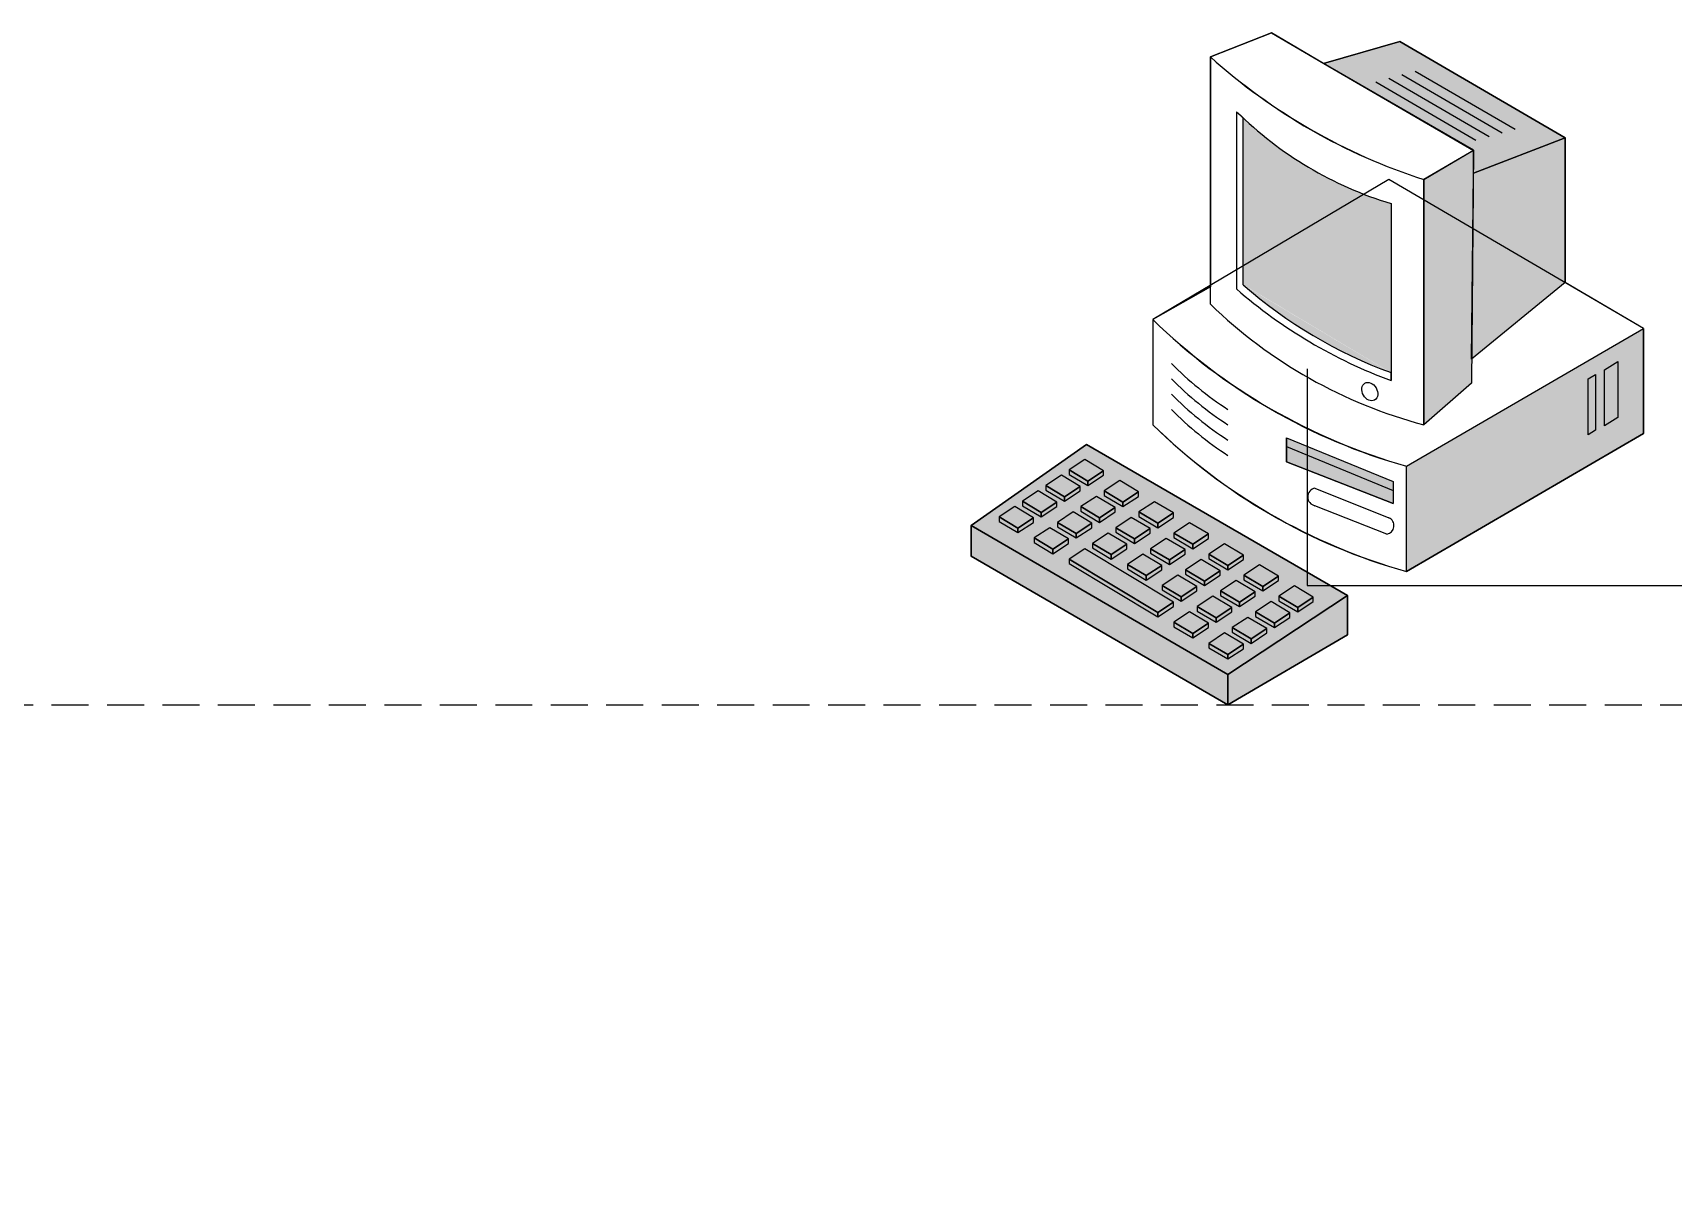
# Model space of a CAD drawing. Extents: x 1 to 296, y 20 to 201.
# Drawn here: x 181.53 to 198, y 60.28 to 71.75 of the extents above; entities that cross this region are included whole.
import ezdxf

# ---------------------------------------------------------------- set-up
doc = ezdxf.new("R2010")
doc.units = 0
doc.header["$LTSCALE"] = 2.97
doc.header["$MEASUREMENT"] = 0
doc.linetypes.add('HIDDEN2', pattern=[0.1875, 0.125, -0.0625])
doc.layers.get('0').update_dxf_attribs({"linetype": 'CONTINUOUS'})
doc.layers.add('CONNECTOR', color=7, linetype='CONTINUOUS')

msp = doc.modelspace()

# ---------------------------------------------------------------- hatches: boundary and pattern name
for color, points in [(7, [(195.992, 70.339), (195.994, 70.57), (194.489, 71.442), (195.253, 71.662), (196.914, 70.695)]), (7, [(195.992, 70.339), (196.914, 70.695), (196.914, 69.243), (195.974, 68.474)]), (7, [(195.494, 67.814), (195.494, 70.277), (195.994, 70.57), (195.974, 68.232)]), (7, [(195.319, 67.398), (197.7, 68.782), (197.7, 67.726), (195.319, 66.341)]), (7, [(190.95, 66.803), (192.108, 67.616), (194.729, 66.099), (193.528, 65.305)]), (253, [(194.117, 67.682), (195.188, 67.243), (195.188, 67.023), (194.117, 67.441)]), (7, [(190.95, 66.803), (193.528, 65.305), (193.528, 65), (190.95, 66.495)]), (7, [(193.528, 65), (193.528, 65.305), (194.729, 66.099), (194.729, 65.704)])]:
    msp.add_hatch(color=color).paths.add_polyline_path(points)
h = msp.add_hatch(color=7)
edge = h.paths.add_edge_path()
edge.add_line((193.681, 69.219), (193.681, 70.893))
edge.add_line((193.681, 70.893), (193.615, 70.958))
edge.add_ellipse((196.255, 73.669), major_axis=(0.032, -3.796), ratio=0.993528, start_angle=315.0949, end_angle=342.7363)
edge.add_line((195.166, 70.035), (195.166, 68.258))
edge.add_line((195.166, 68.258), (195.166, 68.337))
edge.add_ellipse((196.804, 72.841), major_axis=(-0.122, -4.794), ratio=0.993528, start_angle=320.5053, end_angle=341.3574, ccw=False)
h = msp.add_hatch(color=251)
h.paths.add_polyline_path([(197.307, 68.364), (197.443, 68.45), (197.443, 67.888), (197.307, 67.802)])
h.paths.add_polyline_path([(197.144, 68.276), (197.219, 68.32), (197.219, 67.758), (197.144, 67.714)])
h = msp.add_hatch(color=252)
h.paths.add_polyline_path([(191.933, 67.316), (192.122, 67.203), (192.122, 67.248), (191.933, 67.361)])
h.paths.add_polyline_path([(192.284, 67.104), (192.473, 66.992), (192.473, 67.037), (192.284, 67.149)])
h.paths.add_polyline_path([(192.635, 66.893), (192.824, 66.78), (192.824, 66.825), (192.635, 66.938)])
h.paths.add_polyline_path([(192.986, 66.681), (193.175, 66.569), (193.175, 66.614), (192.986, 66.726)])
h.paths.add_polyline_path([(193.337, 66.47), (193.526, 66.357), (193.526, 66.402), (193.337, 66.515)])
h.paths.add_polyline_path([(193.688, 66.258), (193.877, 66.146), (193.877, 66.191), (193.688, 66.303)])
h.paths.add_polyline_path([(192.122, 67.248), (192.122, 67.203), (192.279, 67.307), (192.279, 67.352)])
h.paths.add_polyline_path([(192.473, 67.037), (192.473, 66.992), (192.63, 67.095), (192.63, 67.14)])
h.paths.add_polyline_path([(192.824, 66.825), (192.824, 66.78), (192.981, 66.884), (192.981, 66.929)])
h.paths.add_polyline_path([(193.175, 66.614), (193.175, 66.569), (193.332, 66.672), (193.332, 66.717)])
h.paths.add_polyline_path([(193.526, 66.402), (193.526, 66.357), (193.683, 66.461), (193.683, 66.506)])
h.paths.add_polyline_path([(193.877, 66.191), (193.877, 66.146), (194.034, 66.249), (194.034, 66.294)])
h.paths.add_polyline_path([(194.039, 66.047), (194.228, 65.934), (194.228, 65.979), (194.039, 66.092)])
h.paths.add_polyline_path([(194.228, 65.979), (194.228, 65.934), (194.385, 66.038), (194.385, 66.083)])
h.paths.add_polyline_path([(191.699, 67.158), (191.888, 67.046), (191.888, 67.091), (191.699, 67.203)])
h.paths.add_polyline_path([(192.05, 66.947), (192.239, 66.834), (192.239, 66.879), (192.05, 66.992)])
h.paths.add_polyline_path([(192.401, 66.735), (192.59, 66.623), (192.59, 66.668), (192.401, 66.78)])
h.paths.add_polyline_path([(192.752, 66.524), (192.941, 66.411), (192.941, 66.456), (192.752, 66.569)])
h.paths.add_polyline_path([(193.103, 66.312), (193.292, 66.2), (193.292, 66.245), (193.103, 66.357)])
h.paths.add_polyline_path([(193.454, 66.101), (193.643, 65.988), (193.643, 66.033), (193.454, 66.146)])
h.paths.add_polyline_path([(191.888, 67.091), (191.888, 67.046), (192.045, 67.149), (192.045, 67.194)])
h.paths.add_polyline_path([(192.239, 66.879), (192.239, 66.834), (192.396, 66.938), (192.396, 66.983)])
h.paths.add_polyline_path([(192.59, 66.668), (192.59, 66.623), (192.747, 66.726), (192.747, 66.771)])
h.paths.add_polyline_path([(192.941, 66.456), (192.941, 66.411), (193.098, 66.515), (193.098, 66.56)])
h.paths.add_polyline_path([(193.292, 66.245), (193.292, 66.2), (193.449, 66.303), (193.449, 66.348)])
h.paths.add_polyline_path([(193.643, 66.033), (193.643, 65.988), (193.8, 66.092), (193.8, 66.137)])
h.paths.add_polyline_path([(193.805, 65.889), (193.994, 65.777), (193.994, 65.822), (193.805, 65.934)])
h.paths.add_polyline_path([(193.994, 65.822), (193.994, 65.777), (194.151, 65.88), (194.151, 65.925)])
h.paths.add_polyline_path([(191.465, 67.001), (191.654, 66.888), (191.654, 66.933), (191.465, 67.046)])
h.paths.add_polyline_path([(191.816, 66.789), (192.005, 66.677), (192.005, 66.722), (191.816, 66.834)])
h.paths.add_polyline_path([(192.167, 66.578), (192.356, 66.465), (192.356, 66.51), (192.167, 66.623)])
h.paths.add_polyline_path([(192.518, 66.366), (192.707, 66.254), (192.707, 66.299), (192.518, 66.411)])
h.paths.add_polyline_path([(192.869, 66.155), (193.058, 66.042), (193.058, 66.087), (192.869, 66.2)])
h.paths.add_polyline_path([(193.22, 65.943), (193.409, 65.831), (193.409, 65.876), (193.22, 65.988)])
h.paths.add_polyline_path([(191.654, 66.933), (191.654, 66.888), (191.811, 66.992), (191.811, 67.037)])
h.paths.add_polyline_path([(192.005, 66.722), (192.005, 66.677), (192.162, 66.78), (192.162, 66.825)])
h.paths.add_polyline_path([(192.356, 66.51), (192.356, 66.465), (192.513, 66.569), (192.513, 66.614)])
h.paths.add_polyline_path([(192.707, 66.299), (192.707, 66.254), (192.864, 66.357), (192.864, 66.402)])
h.paths.add_polyline_path([(193.058, 66.087), (193.058, 66.042), (193.215, 66.146), (193.215, 66.191)])
h.paths.add_polyline_path([(193.409, 65.876), (193.409, 65.831), (193.566, 65.934), (193.566, 65.979)])
h.paths.add_polyline_path([(193.571, 65.732), (193.76, 65.619), (193.76, 65.664), (193.571, 65.777)])
h.paths.add_polyline_path([(193.76, 65.664), (193.76, 65.619), (193.917, 65.723), (193.917, 65.768)])
h.paths.add_polyline_path([(191.231, 66.843), (191.42, 66.731), (191.42, 66.776), (191.231, 66.888)])
h.paths.add_polyline_path([(191.582, 66.632), (191.771, 66.519), (191.771, 66.564), (191.582, 66.677)])
h.paths.add_polyline_path([(191.933, 66.42), (192.824, 65.885), (192.824, 65.93), (191.933, 66.465)])
h.paths.add_polyline_path([(192.986, 65.786), (193.175, 65.673), (193.175, 65.718), (192.986, 65.831)])
h.paths.add_polyline_path([(191.42, 66.776), (191.42, 66.731), (191.577, 66.834), (191.577, 66.879)])
h.paths.add_polyline_path([(191.771, 66.564), (191.771, 66.519), (191.928, 66.623), (191.928, 66.668)])
h.paths.add_polyline_path([(192.824, 65.93), (192.824, 65.885), (192.981, 65.988), (192.981, 66.033)])
h.paths.add_polyline_path([(193.175, 65.718), (193.175, 65.673), (193.332, 65.777), (193.332, 65.822)])
h.paths.add_polyline_path([(193.337, 65.574), (193.526, 65.462), (193.526, 65.507), (193.337, 65.619)])
h.paths.add_polyline_path([(193.526, 65.507), (193.526, 65.462), (193.683, 65.565), (193.683, 65.61)])

# ---------------------------------------------------------------- linework, layer by layer
at = {"color": 7, "linetype": 'CONTINUOUS'}
for p, q in [((193.965, 71.75), (193.353, 71.508)), ((193.353, 71.508), (193.965, 71.75)), ((193.965, 71.75), (193.353, 71.508)), ((194.489, 71.442), (193.965, 71.75)), ((193.965, 71.75), (194.49, 71.442)), ((194.489, 71.442), (193.965, 71.75)), ((195.253, 71.662), (194.489, 71.442)), ((195.253, 71.662), (194.489, 71.442)), ((196.914, 70.695), (195.253, 71.662)), ((196.914, 70.695), (195.253, 71.662)), ((193.353, 71.508), (193.353, 69.213)), ((193.353, 69.024), (193.353, 71.508)), ((193.353, 71.508), (193.353, 69.2)), ((194.49, 71.442), (195.994, 70.569)), ((195.275, 71.33), (196.28, 70.746)), ((195.406, 71.366), (196.411, 70.782)), ((195.013, 71.257), (196.018, 70.673)), ((195.144, 71.293), (196.149, 70.709)), ((193.615, 70.958), (193.615, 69.178)), ((193.681, 70.893), (193.615, 70.958)), ((193.681, 69.219), (193.681, 70.893)), ((196.914, 69.243), (196.914, 70.695)), ((196.914, 69.243), (196.914, 70.695)), ((195.994, 70.569), (195.494, 70.277)), ((195.144, 70.277), (192.774, 68.87)), ((197.7, 68.782), (195.144, 70.277)), ((195.494, 70.277), (195.494, 67.814)), ((195.166, 70.035), (195.166, 68.258)), ((193.353, 69.213), (192.774, 68.87)), ((193.353, 69.2), (192.774, 68.87)), ((197.7, 68.782), (196.914, 69.243)), ((197.7, 68.782), (196.914, 69.243)), ((192.774, 68.87), (192.774, 67.814)), ((192.774, 68.87), (192.774, 67.814)), ((192.774, 68.87), (192.774, 67.814)), ((195.319, 67.398), (197.7, 68.782)), ((197.7, 67.726), (197.7, 68.782)), ((197.7, 67.726), (197.7, 68.782)), ((195.166, 68.258), (195.166, 68.337)), ((195.319, 66.341), (197.7, 67.726)), ((195.319, 66.341), (197.7, 67.726)), ((194.117, 67.594), (195.188, 67.155)), ((195.319, 66.341), (195.319, 67.398)), ((194.401, 67.177), (195.144, 66.88)), ((195.122, 66.715), (194.401, 67.001))]:
    msp.add_line(p, q, dxfattribs=at)
at = {"color": 7, "linetype": 'HIDDEN2'}
msp.add_line((160, 65), (280, 65), dxfattribs=at)
at = {"color": 7, "linetype": 'CONTINUOUS'}
for points in [[(195.992, 70.339), (195.994, 70.57), (194.489, 71.442), (195.253, 71.662), (196.914, 70.695)], [(195.992, 70.339), (196.914, 70.695), (196.914, 69.243), (195.974, 68.474)], [(195.494, 67.814), (195.494, 70.277), (195.994, 70.57), (195.974, 68.232)], [(195.319, 67.398), (197.7, 68.782), (197.7, 67.726), (195.319, 66.341)], [(190.95, 66.803), (190.95, 66.495), (193.528, 65), (194.729, 65.704), (194.729, 66.099), (192.108, 67.616)], [(190.95, 66.803), (192.108, 67.616), (194.729, 66.099), (193.528, 65.305)], [(190.95, 66.803), (192.108, 67.616), (194.729, 66.099), (194.729, 65.704), (193.528, 65), (190.95, 66.495)], [(194.117, 67.682), (195.188, 67.243), (195.188, 67.023), (194.117, 67.441)], [(191.933, 67.316), (192.122, 67.203), (192.122, 67.248), (191.933, 67.361)], [(191.699, 67.158), (191.888, 67.046), (191.888, 67.091), (191.699, 67.203)], [(191.888, 67.091), (191.888, 67.046), (192.045, 67.149), (192.045, 67.194)], [(192.122, 67.248), (192.122, 67.203), (192.279, 67.307), (192.279, 67.352)], [(191.465, 67.001), (191.654, 66.888), (191.654, 66.933), (191.465, 67.046)], [(191.654, 66.933), (191.654, 66.888), (191.811, 66.992), (191.811, 67.037)], [(192.284, 67.104), (192.473, 66.992), (192.473, 67.037), (192.284, 67.149)], [(192.473, 67.037), (192.473, 66.992), (192.63, 67.095), (192.63, 67.14)], [(191.231, 66.843), (191.42, 66.731), (191.42, 66.776), (191.231, 66.888)], [(191.42, 66.776), (191.42, 66.731), (191.577, 66.834), (191.577, 66.879)], [(192.05, 66.947), (192.239, 66.834), (192.239, 66.879), (192.05, 66.992)], [(192.239, 66.879), (192.239, 66.834), (192.396, 66.938), (192.396, 66.983)], [(192.635, 66.893), (192.824, 66.78), (192.824, 66.825), (192.635, 66.938)], [(192.824, 66.825), (192.824, 66.78), (192.981, 66.884), (192.981, 66.929)], [(190.95, 66.803), (193.528, 65.305), (193.528, 65), (190.95, 66.495)], [(191.816, 66.789), (192.005, 66.677), (192.005, 66.722), (191.816, 66.834)], [(192.005, 66.722), (192.005, 66.677), (192.162, 66.78), (192.162, 66.825)], [(192.401, 66.735), (192.59, 66.623), (192.59, 66.668), (192.401, 66.78)], [(192.59, 66.668), (192.59, 66.623), (192.747, 66.726), (192.747, 66.771)], [(192.986, 66.681), (193.175, 66.569), (193.175, 66.614), (192.986, 66.726)], [(193.175, 66.614), (193.175, 66.569), (193.332, 66.672), (193.332, 66.717)], [(191.582, 66.632), (191.771, 66.519), (191.771, 66.564), (191.582, 66.677)], [(191.771, 66.564), (191.771, 66.519), (191.928, 66.623), (191.928, 66.668)], [(192.167, 66.578), (192.356, 66.465), (192.356, 66.51), (192.167, 66.623)], [(192.356, 66.51), (192.356, 66.465), (192.513, 66.569), (192.513, 66.614)], [(192.752, 66.524), (192.941, 66.411), (192.941, 66.456), (192.752, 66.569)], [(192.941, 66.456), (192.941, 66.411), (193.098, 66.515), (193.098, 66.56)], [(191.933, 66.42), (192.824, 65.885), (192.824, 65.93), (191.933, 66.465)], [(192.518, 66.366), (192.707, 66.254), (192.707, 66.299), (192.518, 66.411)], [(192.707, 66.299), (192.707, 66.254), (192.864, 66.357), (192.864, 66.402)], [(193.337, 66.47), (193.526, 66.357), (193.526, 66.402), (193.337, 66.515)], [(193.526, 66.402), (193.526, 66.357), (193.683, 66.461), (193.683, 66.506)], [(193.103, 66.312), (193.292, 66.2), (193.292, 66.245), (193.103, 66.357)], [(193.292, 66.245), (193.292, 66.2), (193.449, 66.303), (193.449, 66.348)], [(193.688, 66.258), (193.877, 66.146), (193.877, 66.191), (193.688, 66.303)], [(193.877, 66.191), (193.877, 66.146), (194.034, 66.249), (194.034, 66.294)], [(192.869, 66.155), (193.058, 66.042), (193.058, 66.087), (192.869, 66.2)], [(193.058, 66.087), (193.058, 66.042), (193.215, 66.146), (193.215, 66.191)], [(193.454, 66.101), (193.643, 65.988), (193.643, 66.033), (193.454, 66.146)], [(193.528, 65), (193.528, 65.305), (194.729, 66.099), (194.729, 65.704)], [(193.643, 66.033), (193.643, 65.988), (193.8, 66.092), (193.8, 66.137)], [(194.039, 66.047), (194.228, 65.934), (194.228, 65.979), (194.039, 66.092)], [(194.228, 65.979), (194.228, 65.934), (194.385, 66.038), (194.385, 66.083)], [(192.824, 65.93), (192.824, 65.885), (192.981, 65.988), (192.981, 66.033)], [(193.22, 65.943), (193.409, 65.831), (193.409, 65.876), (193.22, 65.988)], [(193.409, 65.876), (193.409, 65.831), (193.566, 65.934), (193.566, 65.979)], [(193.805, 65.889), (193.994, 65.777), (193.994, 65.822), (193.805, 65.934)], [(193.994, 65.822), (193.994, 65.777), (194.151, 65.88), (194.151, 65.925)], [(192.986, 65.786), (193.175, 65.673), (193.175, 65.718), (192.986, 65.831)], [(193.175, 65.718), (193.175, 65.673), (193.332, 65.777), (193.332, 65.822)], [(193.571, 65.732), (193.76, 65.619), (193.76, 65.664), (193.571, 65.777)], [(193.76, 65.664), (193.76, 65.619), (193.917, 65.723), (193.917, 65.768)], [(193.337, 65.574), (193.526, 65.462), (193.526, 65.507), (193.337, 65.619)], [(193.526, 65.507), (193.526, 65.462), (193.683, 65.565), (193.683, 65.61)]]:
    msp.add_lwpolyline(points, close=True, dxfattribs=at)
at = {"color": 251, "linetype": 'CONTINUOUS'}
for points in [[(197.307, 68.364), (197.443, 68.45), (197.443, 67.888), (197.307, 67.802)], [(197.144, 68.276), (197.219, 68.32), (197.219, 67.758), (197.144, 67.714)]]:
    msp.add_lwpolyline(points, close=True, dxfattribs=at)
at = {"color": 7, "linetype": 'CONTINUOUS'}
for points in [[(194.117, 67.682), (195.188, 67.243), (195.188, 67.023)], [(194.117, 67.682), (194.117, 67.441), (195.188, 67.023)]]:
    msp.add_lwpolyline(points, dxfattribs=at)
at = {"color": 10, "linetype": 'CONTINUOUS'}
for points in [[(191.933, 67.361), (192.122, 67.248), (192.279, 67.352), (192.09, 67.464)], [(191.699, 67.203), (191.888, 67.091), (192.045, 67.194), (191.856, 67.307)], [(192.284, 67.149), (192.473, 67.037), (192.63, 67.14), (192.441, 67.253)], [(191.465, 67.046), (191.654, 66.933), (191.811, 67.037), (191.622, 67.149)], [(192.05, 66.992), (192.239, 66.879), (192.396, 66.983), (192.207, 67.095)], [(192.635, 66.938), (192.824, 66.825), (192.981, 66.929), (192.792, 67.041)], [(191.231, 66.888), (191.42, 66.776), (191.577, 66.879), (191.388, 66.992)], [(191.816, 66.834), (192.005, 66.722), (192.162, 66.825), (191.973, 66.938)], [(192.401, 66.78), (192.59, 66.668), (192.747, 66.771), (192.558, 66.884)], [(191.582, 66.677), (191.771, 66.564), (191.928, 66.668), (191.739, 66.78)], [(192.167, 66.623), (192.356, 66.51), (192.513, 66.614), (192.324, 66.726)], [(192.986, 66.726), (193.175, 66.614), (193.332, 66.717), (193.143, 66.83)], [(191.933, 66.465), (192.824, 65.93), (192.981, 66.033), (192.09, 66.569)], [(192.752, 66.569), (192.941, 66.456), (193.098, 66.56), (192.909, 66.672)], [(193.337, 66.515), (193.526, 66.402), (193.683, 66.506), (193.494, 66.618)], [(192.518, 66.411), (192.707, 66.299), (192.864, 66.402), (192.675, 66.515)], [(193.103, 66.357), (193.292, 66.245), (193.449, 66.348), (193.26, 66.461)], [(193.688, 66.303), (193.877, 66.191), (194.034, 66.294), (193.845, 66.407)], [(192.869, 66.2), (193.058, 66.087), (193.215, 66.191), (193.026, 66.303)], [(193.454, 66.146), (193.643, 66.033), (193.8, 66.137), (193.611, 66.249)], [(193.22, 65.988), (193.409, 65.876), (193.566, 65.979), (193.377, 66.092)], [(194.039, 66.092), (194.228, 65.979), (194.385, 66.083), (194.196, 66.195)], [(192.986, 65.831), (193.175, 65.718), (193.332, 65.822), (193.143, 65.934)], [(193.571, 65.777), (193.76, 65.664), (193.917, 65.768), (193.728, 65.88)], [(193.805, 65.934), (193.994, 65.822), (194.151, 65.925), (193.962, 66.038)], [(193.337, 65.619), (193.526, 65.507), (193.683, 65.61), (193.494, 65.723)]]:
    msp.add_lwpolyline(points, close=True, dxfattribs=at)
at = {"color": 7, "linetype": 'CONTINUOUS'}
for centre, major_axis, start_param, end_param in [((197.334, 76.019), (0, -6.034), 5.556901, 5.971177), ((197.285, 75.933), (0, -5.937), 5.553467, 5.974611), ((196.255, 73.669), (0.032, -3.796), -0.783742, -0.301308), ((196.887, 72.983), (0.009, -5.033), -0.71516, -0.353206), ((196.804, 72.841), (-0.122, -4.794), -0.689313, -0.325375), ((196.728, 72.552), (0, -4.898), 5.516794, 6.026737), ((196.948, 73.217), (0, -6.045), 5.514882, 6.008547), ((196.899, 73.131), (0, -5.949), 5.510798, 6.012631), ((195.413, 70.902), (0, -3.494), -0.78478, -0.574048), ((195.413, 70.748), (0, -3.494), -0.78478, -0.574048), ((195.413, 70.594), (0, -3.494), -0.78478, -0.574048), ((195.413, 70.44), (0, -3.494), -0.78478, -0.574048), ((196.882, 72.04), (0, -5.912), 5.508675, 6.013865), ((196.882, 72.04), (0, -5.912), 5.508675, 6.013865), ((196.934, 72.131), (0, -6.014), -0.770143, -0.273687), ((194.418, 67.089), (0, -0.0895), 3.330331, 6.094447), ((195.109, 66.801), (0, -0.0867), 0.152119, 2.724371)]:
    msp.add_ellipse(centre, major_axis=major_axis, ratio=0.993528, start_param=start_param, end_param=end_param, dxfattribs=at)
msp.add_ellipse((194.952, 68.147), major_axis=(0.049, -0.0849), ratio=0.747569, dxfattribs=at)
at = {"layer": 'CONNECTOR', "linetype": 'CONTINUOUS'}
msp.add_lwpolyline([(194.325, 68.375), (194.325, 66.2), (205, 66.2), (205, 59.75)], dxfattribs=at)

doc.saveas('drawing.dxf')
